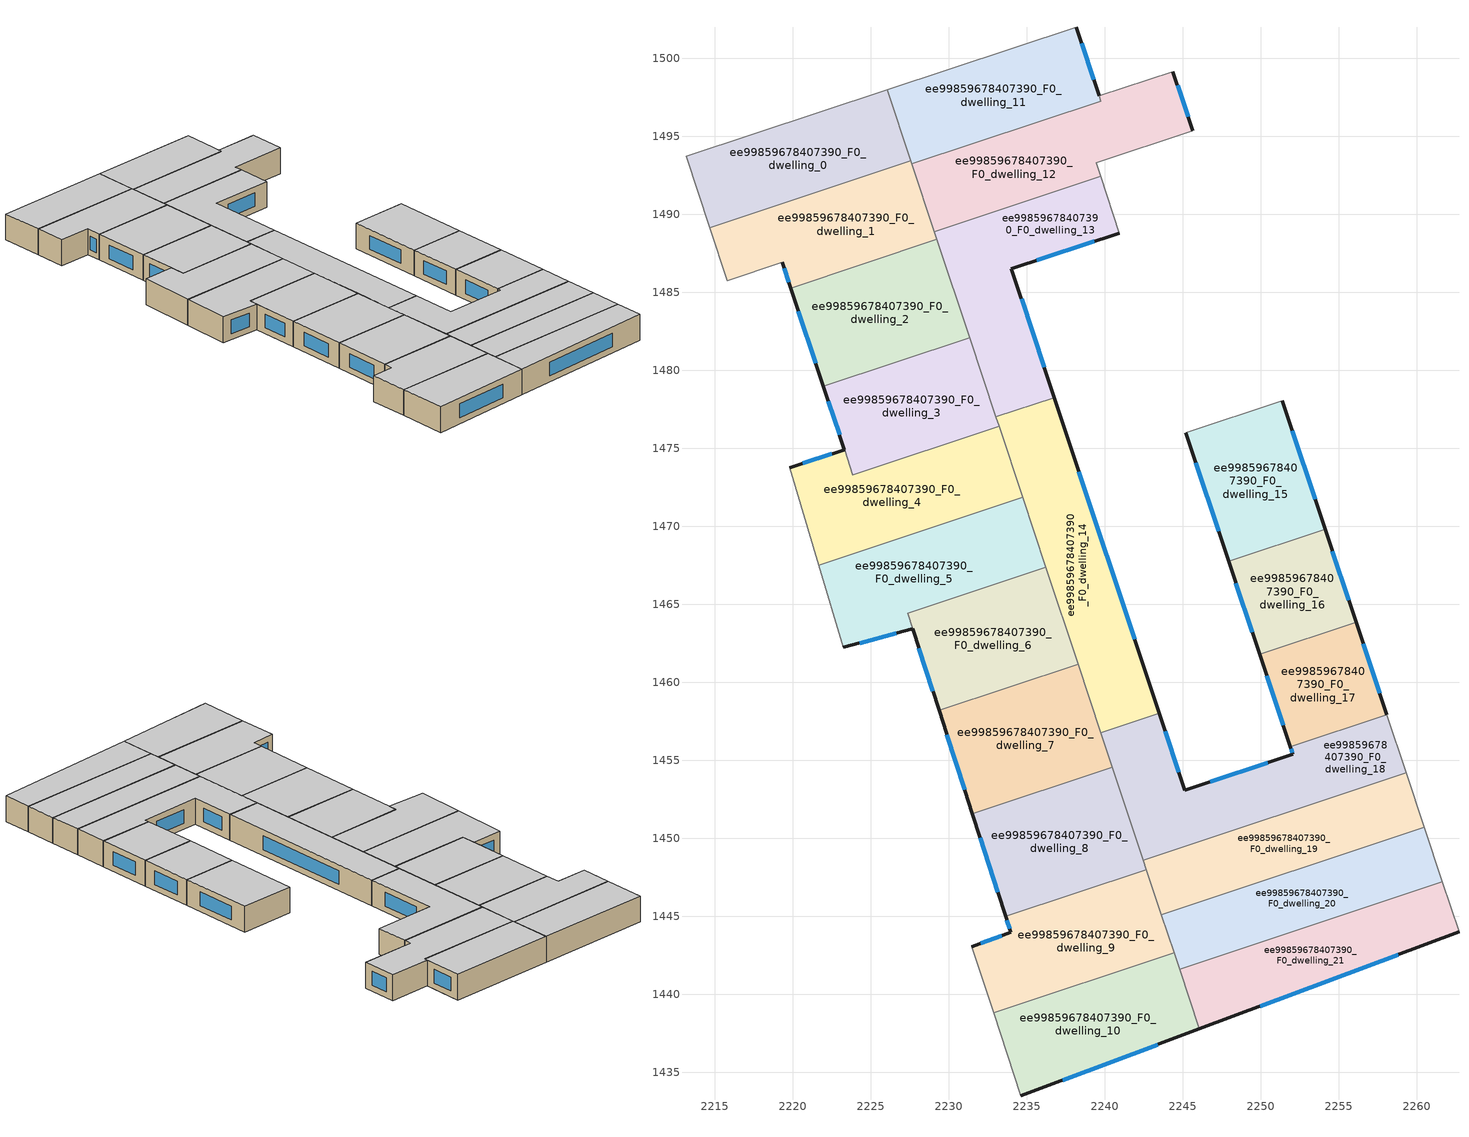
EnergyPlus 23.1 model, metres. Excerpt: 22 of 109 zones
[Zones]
ee99859678407390_F0_dwelling_0
 floor ground (EU_floor_Construction): 2226.05,1497.98 2227.57,1493.42 2214.68,1489.13 2213.16,1493.72 z0
 wall adiabatic (EU_wall_Construction): 2214.68,1489.13 2227.57,1493.42 2226.05,1497.98 2213.16,1493.72 2214.68,1489.13 z0:3
 ceiling to ee99859678407390_F1_dwelling_0 (EU_floor_Construction): 2227.57,1493.42 2226.05,1497.98 2213.16,1493.72 2214.68,1489.13 z3
ee99859678407390_F0_dwelling_1
 floor ground (EU_floor_Construction): 2227.57,1493.42 2229.24,1488.39 2219.87,1485.27 2219.33,1486.91 2215.81,1485.75 2214.68,1489.13 z0
 wall outside (EU_wall_Construction): 2219.33,1486.91 2219.87,1485.27 z0:3
 wall adiabatic (EU_wall_Construction): 2227.57,1493.42 2214.68,1489.13 2215.81,1485.75 2219.33,1486.91 z0:3
 wall to ee99859678407390_F0_dwelling_2 (EU_wall_Construction): 2219.87,1485.27 2229.24,1488.39 z0:3
 wall to ee99859678407390_F0_dwelling_12 (EU_wall_Construction): 2229.07,1488.89 2227.63,1493.23 z0:3
 wall to ee99859678407390_F0_dwelling_11 (EU_wall_Construction): 2227.63,1493.23 2227.57,1493.42 z0:3
 wall to ee99859678407390_F0_dwelling_13 (EU_wall_Construction): 2229.24,1488.39 2229.07,1488.89 z0:3
 window (EU_Window_Construction): 2219.45,1486.52 2219.74,1485.66 z0.7:2.3
 ceiling to ee99859678407390_F1_dwelling_1 (EU_floor_Construction): 2229.24,1488.39 2227.57,1493.42 2214.68,1489.13 2215.81,1485.75 2219.33,1486.91 2219.87,1485.27 z3
ee99859678407390_F0_dwelling_10
 floor ground (EU_floor_Construction): 2244.45,1442.67 2246.07,1437.79 2234.62,1433.5 2232.87,1438.82 z0
 wall outside (EU_wall_Construction): 2234.62,1433.5 2246.07,1437.79 z0:3
 wall to ee99859678407390_F0_dwelling_9 (EU_wall_Construction): 2244.45,1442.67 2232.87,1438.82 z0:3
 wall adiabatic (EU_wall_Construction): 2232.87,1438.82 2234.62,1433.5 z0:3
 wall to ee99859678407390_F0_dwelling_21 (EU_wall_Construction): 2246.07,1437.79 2244.8,1441.6 z0:3
 wall to ee99859678407390_F0_dwelling_20 (EU_wall_Construction): 2244.8,1441.6 2244.45,1442.67 z0:3
 window (EU_Window_Construction): 2237.31,1434.51 2243.38,1436.78 z0.7:2.3
 ceiling to ee99859678407390_F1_dwelling_10 (EU_floor_Construction): 2246.07,1437.79 2244.45,1442.67 2232.87,1438.82 2234.62,1433.5 z3
ee99859678407390_F0_dwelling_11
 floor ground (EU_floor_Construction): 2238.17,1501.99 2239.75,1497.25 2227.63,1493.23 2226.05,1497.98 z0
 wall outside (EU_wall_Construction): 2239.64,1497.58 2238.17,1501.99 z0:3
 wall adiabatic (EU_wall_Construction): 2238.17,1501.99 2226.05,1497.98 2227.57,1493.42 z0:3
 wall to ee99859678407390_F0_dwelling_12 (EU_wall_Construction): 2227.63,1493.23 2239.74,1497.25 / 2239.75,1497.25 2239.64,1497.58 z0:3
 window (EU_Window_Construction): 2239.29,1498.62 2238.51,1500.95 z0.7:2.3
 ceiling to ee99859678407390_F1_dwelling_11 (EU_floor_Construction): 2239.74,1497.25 2238.17,1501.99 2226.05,1497.98 2227.63,1493.23 z3
ee99859678407390_F0_dwelling_12
 floor ground (EU_floor_Construction): 2244.37,1499.14 2245.63,1495.35 2239.45,1493.31 2239.73,1492.44 2229.07,1488.89 2227.63,1493.23 2239.75,1497.25 2239.64,1497.58 z0
 wall outside (EU_wall_Construction): 2245.63,1495.35 2244.37,1499.14 z0:3
 wall adiabatic (EU_wall_Construction): 2244.37,1499.14 2239.64,1497.58 / 2239.73,1492.44 2239.45,1493.31 2245.63,1495.35 z0:3
 wall to ee99859678407390_F0_dwelling_13 (EU_wall_Construction): 2229.07,1488.89 2239.73,1492.44 z0:3
 window (EU_Window_Construction): 2245.34,1496.24 2244.67,1498.25 z0.7:2.3
 ceiling to ee99859678407390_F1_dwelling_12 (EU_floor_Construction): 2245.63,1495.35 2244.37,1499.14 2239.64,1497.58 2239.75,1497.25 2227.63,1493.23 2229.07,1488.89 2239.73,1492.44 2239.45,1493.31 z3
ee99859678407390_F0_dwelling_13
 floor ground (EU_floor_Construction): 2239.73,1492.44 2240.94,1488.8 2234.02,1486.51 2236.77,1478.25 2233.03,1477.01 2229.07,1488.89 z0
 wall outside (EU_wall_Construction): 2236.77,1478.25 2234.02,1486.51 2240.94,1488.8 z0:3
 wall adiabatic (EU_wall_Construction): 2240.94,1488.8 2239.73,1492.44 z0:3
 wall to ee99859678407390_F0_dwelling_14 (EU_wall_Construction): 2233.03,1477.01 2236.77,1478.25 z0:3
 wall to ee99859678407390_F0_dwelling_2 (EU_wall_Construction): 2229.24,1488.39 2231.34,1482.09 z0:3
 wall to ee99859678407390_F0_dwelling_3 (EU_wall_Construction): 2231.34,1482.09 2233.03,1477.01 z0:3
 window (EU_Window_Construction): 2235.64,1487.05 2239.32,1488.26 / 2236.12,1480.19 2234.66,1484.57 z0.7:2.3
 ceiling to ee99859678407390_F1_dwelling_13 (EU_floor_Construction): 2236.77,1478.25 2234.02,1486.51 2240.94,1488.8 2239.73,1492.44 2229.07,1488.89 2233.03,1477.01 z3
ee99859678407390_F0_dwelling_14
 floor ground (EU_floor_Construction): 2236.77,1478.25 2243.49,1458.01 2239.75,1456.77 2233.03,1477.01 z0
 wall outside (EU_wall_Construction): 2243.49,1458.01 2236.77,1478.25 z0:3
 wall to ee99859678407390_F0_dwelling_18 (EU_wall_Construction): 2239.75,1456.77 2243.49,1458.01 z0:3
 wall to ee99859678407390_F0_dwelling_6 (EU_wall_Construction): 2236.23,1467.37 2238.3,1461.16 z0:3
 wall to ee99859678407390_F0_dwelling_4 (EU_wall_Construction): 2233.23,1476.4 2234.74,1471.87 z0:3
 wall to ee99859678407390_F0_dwelling_7 (EU_wall_Construction): 2238.3,1461.16 2239.75,1456.77 z0:3
 wall to ee99859678407390_F0_dwelling_5 (EU_wall_Construction): 2234.74,1471.86 2236.23,1467.38 z0:3
 wall to ee99859678407390_F0_dwelling_3 (EU_wall_Construction): 2233.03,1477.01 2233.23,1476.4 z0:3
 window (EU_Window_Construction): 2241.91,1462.77 2238.35,1473.5 z0.7:2.3
 ceiling to ee99859678407390_F1_dwelling_14 (EU_floor_Construction): 2243.49,1458.01 2236.77,1478.25 2233.03,1477.01 2239.75,1456.77 z3
ee99859678407390_F0_dwelling_15
 floor ground (EU_floor_Construction): 2251.38,1478.05 2254.12,1469.81 2247.94,1467.75 2245.2,1476 z0
 wall outside (EU_wall_Construction): 2254.12,1469.81 2251.38,1478.05 / 2245.2,1476 2247.94,1467.75 z0:3
 wall adiabatic (EU_wall_Construction): 2251.38,1478.05 2245.2,1476 z0:3
 wall to ee99859678407390_F0_dwelling_16 (EU_wall_Construction): 2247.94,1467.75 2254.12,1469.81 z0:3
 window (EU_Window_Construction): 2253.48,1471.75 2252.03,1476.12 / 2245.84,1474.07 2247.3,1469.69 z0.7:2.3
 ceiling to ee99859678407390_F1_dwelling_15 (EU_floor_Construction): 2254.12,1469.81 2251.38,1478.05 2245.2,1476 2247.94,1467.75 z3
ee99859678407390_F0_dwelling_16
 floor ground (EU_floor_Construction): 2254.12,1469.81 2256.1,1463.86 2249.92,1461.8 2247.94,1467.75 z0
 wall outside (EU_wall_Construction): 2247.94,1467.75 2249.92,1461.8 / 2256.1,1463.86 2254.12,1469.81 z0:3
 wall to ee99859678407390_F0_dwelling_17 (EU_wall_Construction): 2249.92,1461.8 2256.1,1463.86 z0:3
 window (EU_Window_Construction): 2248.41,1466.36 2249.46,1463.2 / 2255.64,1465.26 2254.59,1468.41 z0.7:2.3
 ceiling to ee99859678407390_F1_dwelling_16 (EU_floor_Construction): 2256.1,1463.86 2254.12,1469.81 2247.94,1467.75 2249.92,1461.8 z3
ee99859678407390_F0_dwelling_17
 floor ground (EU_floor_Construction): 2256.1,1463.86 2258.08,1457.91 2251.9,1455.86 2249.92,1461.8 z0
 wall outside (EU_wall_Construction): 2249.92,1461.8 2251.9,1455.86 / 2258.08,1457.91 2256.1,1463.86 z0:3
 wall to ee99859678407390_F0_dwelling_18 (EU_wall_Construction): 2251.9,1455.86 2258.08,1457.91 z0:3
 window (EU_Window_Construction): 2250.38,1460.41 2251.43,1457.25 / 2257.62,1459.31 2256.57,1462.46 z0.7:2.3
 ceiling to ee99859678407390_F1_dwelling_17 (EU_floor_Construction): 2258.08,1457.91 2256.1,1463.86 2249.92,1461.8 2251.9,1455.86 z3
ee99859678407390_F0_dwelling_18
 floor ground (EU_floor_Construction): 2258.08,1457.91 2259.31,1454.21 2242.47,1448.61 2239.75,1456.77 2243.49,1458.01 2245.14,1453.08 2252.06,1455.38 2251.9,1455.86 z0
 wall outside (EU_wall_Construction): 2251.9,1455.86 2252.06,1455.38 2245.14,1453.08 2243.49,1458.01 z0:3
 wall adiabatic (EU_wall_Construction): 2259.31,1454.21 2258.08,1457.91 z0:3
 wall to ee99859678407390_F0_dwelling_19 (EU_wall_Construction): 2242.47,1448.61 2259.31,1454.21 z0:3
 wall to ee99859678407390_F0_dwelling_8 (EU_wall_Construction): 2240.49,1454.56 2242.47,1448.61 z0:3
 wall to ee99859678407390_F0_dwelling_7 (EU_wall_Construction): 2239.75,1456.77 2240.49,1454.56 z0:3
 window (EU_Window_Construction): 2244.75,1454.24 2243.88,1456.86 / 2250.43,1454.84 2246.76,1453.62 / 2251.94,1455.74 2252.02,1455.49 z0.7:2.3
 ceiling to ee99859678407390_F1_dwelling_18 (EU_floor_Construction): 2259.31,1454.21 2258.08,1457.91 2251.9,1455.86 2252.06,1455.38 2245.14,1453.08 2243.49,1458.01 2239.75,1456.77 2242.47,1448.61 z3
ee99859678407390_F0_dwelling_19
 floor ground (EU_floor_Construction): 2259.31,1454.21 2260.48,1450.71 2243.63,1445.11 2242.47,1448.61 z0
 wall adiabatic (EU_wall_Construction): 2260.48,1450.71 2259.31,1454.21 z0:3
 wall to ee99859678407390_F0_dwelling_20 (EU_wall_Construction): 2243.63,1445.11 2260.48,1450.71 z0:3
 wall to ee99859678407390_F0_dwelling_9 (EU_wall_Construction): 2242.67,1448 2243.63,1445.11 z0:3
 wall to ee99859678407390_F0_dwelling_8 (EU_wall_Construction): 2242.47,1448.61 2242.67,1448 z0:3
 ceiling to ee99859678407390_F1_dwelling_19 (EU_floor_Construction): 2260.48,1450.71 2259.31,1454.21 2242.47,1448.61 2243.63,1445.11 z3
ee99859678407390_F0_dwelling_2
 floor ground (EU_floor_Construction): 2229.24,1488.39 2231.34,1482.09 2221.97,1478.97 2219.87,1485.27 z0
 wall outside (EU_wall_Construction): 2219.87,1485.27 2221.97,1478.97 z0:3
 wall to ee99859678407390_F0_dwelling_3 (EU_wall_Construction): 2221.97,1478.97 2231.34,1482.09 z0:3
 window (EU_Window_Construction): 2220.36,1483.79 2221.48,1480.45 z0.7:2.3
 ceiling to ee99859678407390_F1_dwelling_2 (EU_floor_Construction): 2231.34,1482.09 2229.24,1488.39 2219.87,1485.27 2221.97,1478.97 z3
ee99859678407390_F0_dwelling_20
 floor ground (EU_floor_Construction): 2260.48,1450.71 2261.64,1447.2 2244.8,1441.6 2243.63,1445.11 z0
 wall adiabatic (EU_wall_Construction): 2261.64,1447.2 2260.48,1450.71 z0:3
 wall to ee99859678407390_F0_dwelling_21 (EU_wall_Construction): 2244.8,1441.6 2261.64,1447.2 z0:3
 wall to ee99859678407390_F0_dwelling_9 (EU_wall_Construction): 2243.63,1445.11 2244.45,1442.67 z0:3
 ceiling to ee99859678407390_F1_dwelling_20 (EU_floor_Construction): 2261.64,1447.2 2260.48,1450.71 2243.63,1445.11 2244.8,1441.6 z3
ee99859678407390_F0_dwelling_21
 floor ground (EU_floor_Construction): 2261.64,1447.2 2262.7,1444.01 2246.07,1437.79 2244.8,1441.6 z0
 wall outside (EU_wall_Construction): 2246.07,1437.79 2262.7,1444.01 z0:3
 wall adiabatic (EU_wall_Construction): 2262.7,1444.01 2261.64,1447.2 z0:3
 window (EU_Window_Construction): 2249.97,1439.25 2258.8,1442.55 z0.7:2.3
 ceiling to ee99859678407390_F1_dwelling_21 (EU_floor_Construction): 2262.7,1444.01 2261.64,1447.2 2244.8,1441.6 2246.07,1437.79 z3
ee99859678407390_F0_dwelling_3
 floor ground (EU_floor_Construction): 2231.34,1482.09 2233.23,1476.4 2223.86,1473.29 2221.97,1478.97 z0
 wall outside (EU_wall_Construction): 2221.97,1478.97 2223.32,1474.92 z0:3
 wall to ee99859678407390_F0_dwelling_4 (EU_wall_Construction): 2223.32,1474.91 2223.86,1473.29 2233.23,1476.4 z0:3
 window (EU_Window_Construction): 2222.28,1478.02 2223,1475.87 z0.7:2.3
 ceiling to ee99859678407390_F1_dwelling_3 (EU_floor_Construction): 2233.23,1476.4 2231.34,1482.09 2221.97,1478.97 2223.86,1473.29 z3
ee99859678407390_F0_dwelling_4
 floor ground (EU_floor_Construction): 2233.23,1476.4 2234.74,1471.87 2221.66,1467.52 2219.8,1473.75 2223.32,1474.91 2223.86,1473.29 z0
 wall outside (EU_wall_Construction): 2223.32,1474.91 2219.8,1473.75 z0:3
 wall adiabatic (EU_wall_Construction): 2219.8,1473.75 2221.66,1467.52 z0:3
 wall to ee99859678407390_F0_dwelling_5 (EU_wall_Construction): 2221.66,1467.52 2234.74,1471.87 z0:3
 window (EU_Window_Construction): 2222.49,1474.64 2220.63,1474.03 z0.7:2.3
 ceiling to ee99859678407390_F1_dwelling_4 (EU_floor_Construction): 2234.74,1471.87 2233.23,1476.4 2223.86,1473.29 2223.32,1474.91 2219.8,1473.75 2221.66,1467.52 z3
ee99859678407390_F0_dwelling_5
 floor ground (EU_floor_Construction): 2234.74,1471.87 2236.23,1467.38 2227.37,1464.43 2227.69,1463.43 2223.24,1462.24 2221.66,1467.52 z0
 wall outside (EU_wall_Construction): 2223.24,1462.24 2227.69,1463.43 z0:3
 wall adiabatic (EU_wall_Construction): 2221.66,1467.52 2223.24,1462.24 z0:3
 wall to ee99859678407390_F0_dwelling_6 (EU_wall_Construction): 2227.69,1463.43 2227.37,1464.43 2236.23,1467.38 z0:3
 window (EU_Window_Construction): 2224.28,1462.52 2226.65,1463.15 z0.7:2.3
 ceiling to ee99859678407390_F1_dwelling_5 (EU_floor_Construction): 2236.23,1467.38 2234.74,1471.87 2221.66,1467.52 2223.24,1462.24 2227.69,1463.43 2227.37,1464.43 z3
ee99859678407390_F0_dwelling_6
 floor ground (EU_floor_Construction): 2236.23,1467.38 2238.3,1461.16 2229.38,1458.2 2227.37,1464.43 z0
 wall outside (EU_wall_Construction): 2227.69,1463.43 2229.38,1458.2 z0:3
 wall to ee99859678407390_F0_dwelling_7 (EU_wall_Construction): 2229.38,1458.2 2238.3,1461.16 z0:3
 window (EU_Window_Construction): 2228.09,1462.2 2228.98,1459.42 z0.7:2.3
 ceiling to ee99859678407390_F1_dwelling_6 (EU_floor_Construction): 2238.3,1461.16 2236.23,1467.38 2227.37,1464.43 2229.38,1458.2 z3
ee99859678407390_F0_dwelling_7
 floor ground (EU_floor_Construction): 2238.3,1461.16 2240.49,1454.56 2231.52,1451.58 2229.38,1458.2 z0
 wall outside (EU_wall_Construction): 2229.38,1458.2 2231.52,1451.58 z0:3
 wall to ee99859678407390_F0_dwelling_8 (EU_wall_Construction): 2231.52,1451.58 2240.49,1454.56 z0:3
 window (EU_Window_Construction): 2229.88,1456.64 2231.02,1453.13 z0.7:2.3
 ceiling to ee99859678407390_F1_dwelling_7 (EU_floor_Construction): 2240.49,1454.56 2238.3,1461.16 2229.38,1458.2 2231.52,1451.58 z3
ee99859678407390_F0_dwelling_8
 floor ground (EU_floor_Construction): 2240.49,1454.56 2242.67,1448 2233.65,1445 2231.52,1451.58 z0
 wall outside (EU_wall_Construction): 2231.52,1451.58 2233.65,1445 z0:3
 wall to ee99859678407390_F0_dwelling_9 (EU_wall_Construction): 2233.65,1445 2242.67,1448 z0:3
 window (EU_Window_Construction): 2232.02,1450.03 2233.15,1446.54 z0.7:2.3
 ceiling to ee99859678407390_F1_dwelling_8 (EU_floor_Construction): 2242.67,1448 2240.49,1454.56 2231.52,1451.58 2233.65,1445 z3
ee99859678407390_F0_dwelling_9
 floor ground (EU_floor_Construction): 2242.67,1448 2244.45,1442.67 2232.87,1438.82 2231.47,1443.04 2233.98,1443.98 2233.65,1445 z0
 wall outside (EU_wall_Construction): 2233.65,1445 2233.98,1443.98 2231.47,1443.04 z0:3
 wall adiabatic (EU_wall_Construction): 2231.47,1443.04 2232.87,1438.82 z0:3
 window (EU_Window_Construction): 2233.39,1443.76 2232.06,1443.26 / 2233.72,1444.76 2233.9,1444.22 z0.7:2.3
 ceiling to ee99859678407390_F1_dwelling_9 (EU_floor_Construction): 2244.45,1442.67 2242.67,1448 2233.65,1445 2233.98,1443.98 2231.47,1443.04 2232.87,1438.82 z3
[Building]
EU S2 Campaign: North Axis=0; Terrain=City; Solar Distribution=FullExterior
[Site:Location]
Budapest.Ferenc.Liszt.Intl.AP: Latitude=47.437; Longitude=19.256; Time Zone=1; Elevation=185
[SizingPeriod:WeatherFileDays]
AnnualSizingPeriod: Begin Month=1; Begin Day of Month=1; End Month=12; End Day of Month=31; Day of Week for Start Day=Monday; Use Weather File Daylight Saving Period=No; Use Weather File Rain and Snow Indicators=No
[MATERIAL]
EU_InternalMass_Material: Roughness=MediumRough; Thickness=0.1; Conductivity=1; Density=1800; Specific Heat=900; Thermal Absorptance=0.9; Solar Absorptance=0.7; Visible Absorptance=0.7
[MATERIAL:NOMASS] Roughness=MediumRough; Thermal Absorptance=0.9; Solar Absorptance=0.7; Visible Absorptance=0.7
Name | Thermal Resistance
EU_wall_NoMass | 0.832559
EU_floor_NoMass | 0.872794
[WINDOWMATERIAL:SIMPLEGLAZINGSYSTEM]
EU_Window_SimpleGlazing: UFactor=2.79869; Solar Heat Gain Coefficient=0.75; Visible Transmittance=0.75
[CONSTRUCTION]
EU_wall_Construction: EU_wall_NoMass
EU_floor_Construction: EU_floor_NoMass
EU_Window_Construction: EU_Window_SimpleGlazing
EU_InternalMass_Construction: EU_InternalMass_Material
[ZONE] Type=1; Multiplier=1; Ceiling Height=autocalculate; Floor Area=autocalculate; Part of Total Floor Area=Yes
Name | Volume
ee99859678407390_F0_dwelling_0 | 196.635
ee99859678407390_F0_dwelling_1 | 196.613
ee99859678407390_F0_dwelling_10 | 196.616
ee99859678407390_F0_dwelling_11 | 191.516
ee99859678407390_F0_dwelling_12 | 230.436
ee99859678407390_F0_dwelling_13 | 231.798
ee99859678407390_F0_dwelling_14 | 252.168
ee99859678407390_F0_dwelling_15 | 169.916
ee99859678407390_F0_dwelling_16 | 122.53
ee99859678407390_F0_dwelling_17 | 122.511
ee99859678407390_F0_dwelling_18 | 252.234
ee99859678407390_F0_dwelling_19; ee99859678407390_F0_dwelling_21 | 196.64
ee99859678407390_F0_dwelling_2 | 196.642
ee99859678407390_F0_dwelling_20 | 196.612
ee99859678407390_F0_dwelling_3 | 177.378
ee99859678407390_F0_dwelling_4 | 215.825
ee99859678407390_F0_dwelling_5 | 209.235
ee99859678407390_F0_dwelling_6 | 184.052
ee99859678407390_F0_dwelling_7 | 196.633
ee99859678407390_F0_dwelling_8 | 196.632
ee99859678407390_F0_dwelling_9 | 196.629
[INTERNALMASS] Construction=EU_InternalMass_Construction
Name | Zone or ZoneList | Surface Area
ee99859678407390_F0_dwelling_0_EU_InternalMass | ee99859678407390_F0_dwelling_0 | 65.5451
ee99859678407390_F0_dwelling_1_EU_InternalMass | ee99859678407390_F0_dwelling_1 | 65.5376
ee99859678407390_F0_dwelling_2_EU_InternalMass | ee99859678407390_F0_dwelling_2 | 65.5476
ee99859678407390_F0_dwelling_3_EU_InternalMass | ee99859678407390_F0_dwelling_3 | 59.1442
ee99859678407390_F0_dwelling_4_EU_InternalMass | ee99859678407390_F0_dwelling_4 | 71.9424
ee99859678407390_F0_dwelling_5_EU_InternalMass | ee99859678407390_F0_dwelling_5 | 69.7447
ee99859678407390_F0_dwelling_6_EU_InternalMass | ee99859678407390_F0_dwelling_6 | 61.3518
ee99859678407390_F0_dwelling_7_EU_InternalMass | ee99859678407390_F0_dwelling_7 | 65.5443
ee99859678407390_F0_dwelling_8_EU_InternalMass | ee99859678407390_F0_dwelling_8 | 65.5439
ee99859678407390_F0_dwelling_9_EU_InternalMass | ee99859678407390_F0_dwelling_9 | 65.543
ee99859678407390_F0_dwelling_10_EU_InternalMass | ee99859678407390_F0_dwelling_10 | 65.5389
ee99859678407390_F0_dwelling_11_EU_InternalMass | ee99859678407390_F0_dwelling_11 | 63.8403
ee99859678407390_F0_dwelling_12_EU_InternalMass | ee99859678407390_F0_dwelling_12 | 76.8079
ee99859678407390_F0_dwelling_13_EU_InternalMass | ee99859678407390_F0_dwelling_13 | 77.2788
ee99859678407390_F0_dwelling_14_EU_InternalMass | ee99859678407390_F0_dwelling_14 | 84.044
ee99859678407390_F0_dwelling_15_EU_InternalMass | ee99859678407390_F0_dwelling_15 | 56.6393
ee99859678407390_F0_dwelling_16_EU_InternalMass | ee99859678407390_F0_dwelling_16 | 40.8433
ee99859678407390_F0_dwelling_17_EU_InternalMass | ee99859678407390_F0_dwelling_17 | 40.8371
ee99859678407390_F0_dwelling_18_EU_InternalMass | ee99859678407390_F0_dwelling_18 | 84.0788
ee99859678407390_F0_dwelling_19_EU_InternalMass | ee99859678407390_F0_dwelling_19 | 65.5465
ee99859678407390_F0_dwelling_20_EU_InternalMass | ee99859678407390_F0_dwelling_20 | 65.5375
ee99859678407390_F0_dwelling_21_EU_InternalMass | ee99859678407390_F0_dwelling_21 | 65.5468
[OTHEREQUIPMENT] Fuel Type=Electricity; Design Level Calculation Method=Watts/Area; Power per Zone Floor Area=1; Fraction Latent=0; Fraction Radiant=0; Fraction Lost=0; Carbon Dioxide Generation Rate=0; EndUse Subcategory=EU_Step8_InternalGains
Name | Zone or ZoneList or Space or SpaceList | Schedule
EU_Step8_InternalGain_ee99859678407390_F0_dwelling_0_f000 | ee99859678407390_F0_dwelling_0 | EU_Step8_GainSchedule_ee99859678407390_F0_dwelling_0_f000
EU_Step8_InternalGain_ee99859678407390_F0_dwelling_1_f000 | ee99859678407390_F0_dwelling_1 | EU_Step8_GainSchedule_ee99859678407390_F0_dwelling_1_f000
EU_Step8_InternalGain_ee99859678407390_F0_dwelling_2_f000 | ee99859678407390_F0_dwelling_2 | EU_Step8_GainSchedule_ee99859678407390_F0_dwelling_2_f000
EU_Step8_InternalGain_ee99859678407390_F0_dwelling_3_f000 | ee99859678407390_F0_dwelling_3 | EU_Step8_GainSchedule_ee99859678407390_F0_dwelling_3_f000
EU_Step8_InternalGain_ee99859678407390_F0_dwelling_4_f000 | ee99859678407390_F0_dwelling_4 | EU_Step8_GainSchedule_ee99859678407390_F0_dwelling_4_f000
EU_Step8_InternalGain_ee99859678407390_F0_dwelling_5_f000 | ee99859678407390_F0_dwelling_5 | EU_Step8_GainSchedule_ee99859678407390_F0_dwelling_5_f000
EU_Step8_InternalGain_ee99859678407390_F0_dwelling_6_f000 | ee99859678407390_F0_dwelling_6 | EU_Step8_GainSchedule_ee99859678407390_F0_dwelling_6_f000
EU_Step8_InternalGain_ee99859678407390_F0_dwelling_7_f000 | ee99859678407390_F0_dwelling_7 | EU_Step8_GainSchedule_ee99859678407390_F0_dwelling_7_f000
EU_Step8_InternalGain_ee99859678407390_F0_dwelling_8_f000 | ee99859678407390_F0_dwelling_8 | EU_Step8_GainSchedule_ee99859678407390_F0_dwelling_8_f000
EU_Step8_InternalGain_ee99859678407390_F0_dwelling_9_f000 | ee99859678407390_F0_dwelling_9 | EU_Step8_GainSchedule_ee99859678407390_F0_dwelling_9_f000
EU_Step8_InternalGain_ee99859678407390_F0_dwelling_10_f000 | ee99859678407390_F0_dwelling_10 | EU_Step8_GainSchedule_ee99859678407390_F0_dwelling_10_f000
EU_Step8_InternalGain_ee99859678407390_F0_dwelling_11_f000 | ee99859678407390_F0_dwelling_11 | EU_Step8_GainSchedule_ee99859678407390_F0_dwelling_11_f000
EU_Step8_InternalGain_ee99859678407390_F0_dwelling_12_f000 | ee99859678407390_F0_dwelling_12 | EU_Step8_GainSchedule_ee99859678407390_F0_dwelling_12_f000
EU_Step8_InternalGain_ee99859678407390_F0_dwelling_13_f000 | ee99859678407390_F0_dwelling_13 | EU_Step8_GainSchedule_ee99859678407390_F0_dwelling_13_f000
EU_Step8_InternalGain_ee99859678407390_F0_dwelling_14_f000 | ee99859678407390_F0_dwelling_14 | EU_Step8_GainSchedule_ee99859678407390_F0_dwelling_14_f000
EU_Step8_InternalGain_ee99859678407390_F0_dwelling_15_f000 | ee99859678407390_F0_dwelling_15 | EU_Step8_GainSchedule_ee99859678407390_F0_dwelling_15_f000
EU_Step8_InternalGain_ee99859678407390_F0_dwelling_16_f000 | ee99859678407390_F0_dwelling_16 | EU_Step8_GainSchedule_ee99859678407390_F0_dwelling_16_f000
EU_Step8_InternalGain_ee99859678407390_F0_dwelling_17_f000 | ee99859678407390_F0_dwelling_17 | EU_Step8_GainSchedule_ee99859678407390_F0_dwelling_17_f000
EU_Step8_InternalGain_ee99859678407390_F0_dwelling_18_f000 | ee99859678407390_F0_dwelling_18 | EU_Step8_GainSchedule_ee99859678407390_F0_dwelling_18_f000
EU_Step8_InternalGain_ee99859678407390_F0_dwelling_19_f000 | ee99859678407390_F0_dwelling_19 | EU_Step8_GainSchedule_ee99859678407390_F0_dwelling_19_f000
EU_Step8_InternalGain_ee99859678407390_F0_dwelling_20_f000 | ee99859678407390_F0_dwelling_20 | EU_Step8_GainSchedule_ee99859678407390_F0_dwelling_20_f000
EU_Step8_InternalGain_ee99859678407390_F0_dwelling_21_f000 | ee99859678407390_F0_dwelling_21 | EU_Step8_GainSchedule_ee99859678407390_F0_dwelling_21_f000
[ZONEVENTILATION:DESIGNFLOWRATE] Schedule=EU_AlwaysOn; Design Flow Rate Calculation Method=AirChanges/Hour; Air Changes per Hour=0.475469; Ventilation Type=Natural; Fan Pressure Rise=0; Fan Total Efficiency=1; Constant Term Coefficient=1; Temperature Term Coefficient=0; Velocity Term Coefficient=0; Velocity Squared Term Coefficient=0; Minimum Indoor Temperature=-100; Maximum Indoor Temperature=100; Delta Temperature=-100; Minimum Outdoor Temperature=-100; Maximum Outdoor Temperature=100; Maximum Wind Speed=40
Name | Zone or ZoneList or Space or SpaceList
EU_ConstantAir_ee99859678407390_F0_dwelling_0 | ee99859678407390_F0_dwelling_0
EU_ConstantAir_ee99859678407390_F0_dwelling_1 | ee99859678407390_F0_dwelling_1
EU_ConstantAir_ee99859678407390_F0_dwelling_2 | ee99859678407390_F0_dwelling_2
EU_ConstantAir_ee99859678407390_F0_dwelling_3 | ee99859678407390_F0_dwelling_3
EU_ConstantAir_ee99859678407390_F0_dwelling_4 | ee99859678407390_F0_dwelling_4
EU_ConstantAir_ee99859678407390_F0_dwelling_5 | ee99859678407390_F0_dwelling_5
EU_ConstantAir_ee99859678407390_F0_dwelling_6 | ee99859678407390_F0_dwelling_6
EU_ConstantAir_ee99859678407390_F0_dwelling_7 | ee99859678407390_F0_dwelling_7
EU_ConstantAir_ee99859678407390_F0_dwelling_8 | ee99859678407390_F0_dwelling_8
EU_ConstantAir_ee99859678407390_F0_dwelling_9 | ee99859678407390_F0_dwelling_9
EU_ConstantAir_ee99859678407390_F0_dwelling_10 | ee99859678407390_F0_dwelling_10
EU_ConstantAir_ee99859678407390_F0_dwelling_11 | ee99859678407390_F0_dwelling_11
EU_ConstantAir_ee99859678407390_F0_dwelling_12 | ee99859678407390_F0_dwelling_12
EU_ConstantAir_ee99859678407390_F0_dwelling_13 | ee99859678407390_F0_dwelling_13
EU_ConstantAir_ee99859678407390_F0_dwelling_14 | ee99859678407390_F0_dwelling_14
EU_ConstantAir_ee99859678407390_F0_dwelling_15 | ee99859678407390_F0_dwelling_15
EU_ConstantAir_ee99859678407390_F0_dwelling_16 | ee99859678407390_F0_dwelling_16
EU_ConstantAir_ee99859678407390_F0_dwelling_17 | ee99859678407390_F0_dwelling_17
EU_ConstantAir_ee99859678407390_F0_dwelling_18 | ee99859678407390_F0_dwelling_18
EU_ConstantAir_ee99859678407390_F0_dwelling_19 | ee99859678407390_F0_dwelling_19
EU_ConstantAir_ee99859678407390_F0_dwelling_20 | ee99859678407390_F0_dwelling_20
EU_ConstantAir_ee99859678407390_F0_dwelling_21 | ee99859678407390_F0_dwelling_21
[HVACTEMPLATE:THERMOSTAT] Constant Heating Setpoint=20; Constant Cooling Setpoint=50
EU_HeatOnly_ee99859678407390_F0_dwelling_0; EU_HeatOnly_ee99859678407390_F0_dwelling_1; EU_HeatOnly_ee99859678407390_F0_dwelling_2; EU_HeatOnly_ee99859678407390_F0_dwelling_3; EU_HeatOnly_ee99859678407390_F0_dwelling_4; EU_HeatOnly_ee99859678407390_F0_dwelling_5; EU_HeatOnly_ee99859678407390_F0_dwelling_6; EU_HeatOnly_ee99859678407390_F0_dwelling_7; EU_HeatOnly_ee99859678407390_F0_dwelling_8; EU_HeatOnly_ee99859678407390_F0_dwelling_9; EU_HeatOnly_ee99859678407390_F0_dwelling_10; EU_HeatOnly_ee99859678407390_F0_dwelling_11; EU_HeatOnly_ee99859678407390_F0_dwelling_12; EU_HeatOnly_ee99859678407390_F0_dwelling_13; EU_HeatOnly_ee99859678407390_F0_dwelling_14; EU_HeatOnly_ee99859678407390_F0_dwelling_15; EU_HeatOnly_ee99859678407390_F0_dwelling_16; EU_HeatOnly_ee99859678407390_F0_dwelling_17; EU_HeatOnly_ee99859678407390_F0_dwelling_18; EU_HeatOnly_ee99859678407390_F0_dwelling_19; EU_HeatOnly_ee99859678407390_F0_dwelling_20; EU_HeatOnly_ee99859678407390_F0_dwelling_21; EU_HeatOnly_ee99859678407390_F1_dwelling_0; EU_HeatOnly_ee99859678407390_F1_dwelling_1; EU_HeatOnly_ee99859678407390_F1_dwelling_2; EU_HeatOnly_ee99859678407390_F1_dwelling_3; EU_HeatOnly_ee99859678407390_F1_dwelling_4; EU_HeatOnly_ee99859678407390_F1_dwelling_5; EU_HeatOnly_ee99859678407390_F1_dwelling_6; EU_HeatOnly_ee99859678407390_F1_dwelling_7; EU_HeatOnly_ee99859678407390_F1_dwelling_8; EU_HeatOnly_ee99859678407390_F1_dwelling_9; EU_HeatOnly_ee99859678407390_F1_dwelling_10; EU_HeatOnly_ee99859678407390_F1_dwelling_11; EU_HeatOnly_ee99859678407390_F1_dwelling_12; EU_HeatOnly_ee99859678407390_F1_dwelling_13; EU_HeatOnly_ee99859678407390_F1_dwelling_14; EU_HeatOnly_ee99859678407390_F1_dwelling_15; EU_HeatOnly_ee99859678407390_F1_dwelling_16; EU_HeatOnly_ee99859678407390_F1_dwelling_17; EU_HeatOnly_ee99859678407390_F1_dwelling_18; EU_HeatOnly_ee99859678407390_F1_dwelling_19; EU_HeatOnly_ee99859678407390_F1_dwelling_20; EU_HeatOnly_ee99859678407390_F1_dwelling_21; EU_HeatOnly_ee99859678407390_F2_dwelling_0; EU_HeatOnly_ee99859678407390_F2_dwelling_1; EU_HeatOnly_ee99859678407390_F2_dwelling_2; EU_HeatOnly_ee99859678407390_F2_dwelling_3; EU_HeatOnly_ee99859678407390_F2_dwelling_4; EU_HeatOnly_ee99859678407390_F2_dwelling_5; EU_HeatOnly_ee99859678407390_F2_dwelling_6; EU_HeatOnly_ee99859678407390_F2_dwelling_7; EU_HeatOnly_ee99859678407390_F2_dwelling_8; EU_HeatOnly_ee99859678407390_F2_dwelling_9; EU_HeatOnly_ee99859678407390_F2_dwelling_10; EU_HeatOnly_ee99859678407390_F2_dwelling_11; EU_HeatOnly_ee99859678407390_F2_dwelling_12; EU_HeatOnly_ee99859678407390_F2_dwelling_13; EU_HeatOnly_ee99859678407390_F2_dwelling_14; EU_HeatOnly_ee99859678407390_F2_dwelling_15; EU_HeatOnly_ee99859678407390_F2_dwelling_16; EU_HeatOnly_ee99859678407390_F2_dwelling_17; EU_HeatOnly_ee99859678407390_F2_dwelling_18; EU_HeatOnly_ee99859678407390_F2_dwelling_19; EU_HeatOnly_ee99859678407390_F2_dwelling_20; EU_HeatOnly_ee99859678407390_F2_dwelling_21; EU_HeatOnly_ee99859678407390_F3_dwelling_0; EU_HeatOnly_ee99859678407390_F3_dwelling_1; EU_HeatOnly_ee99859678407390_F3_dwelling_2; EU_HeatOnly_ee99859678407390_F3_dwelling_3; EU_HeatOnly_ee99859678407390_F3_dwelling_4; EU_HeatOnly_ee99859678407390_F3_dwelling_5; EU_HeatOnly_ee99859678407390_F3_dwelling_6; EU_HeatOnly_ee99859678407390_F3_dwelling_7; EU_HeatOnly_ee99859678407390_F3_dwelling_8; EU_HeatOnly_ee99859678407390_F3_dwelling_9; EU_HeatOnly_ee99859678407390_F3_dwelling_10; EU_HeatOnly_ee99859678407390_F3_dwelling_11; EU_HeatOnly_ee99859678407390_F3_dwelling_12; EU_HeatOnly_ee99859678407390_F3_dwelling_13; EU_HeatOnly_ee99859678407390_F3_dwelling_14; EU_HeatOnly_ee99859678407390_F3_dwelling_15; EU_HeatOnly_ee99859678407390_F3_dwelling_16; EU_HeatOnly_ee99859678407390_F3_dwelling_17; EU_HeatOnly_ee99859678407390_F3_dwelling_18; EU_HeatOnly_ee99859678407390_F3_dwelling_19; EU_HeatOnly_ee99859678407390_F3_dwelling_20; EU_HeatOnly_ee99859678407390_F3_dwelling_21; EU_HeatOnly_ee99859678407390_F4_dwelling_0; EU_HeatOnly_ee99859678407390_F4_dwelling_1; EU_HeatOnly_ee99859678407390_F4_dwelling_2; EU_HeatOnly_ee99859678407390_F4_dwelling_3; EU_HeatOnly_ee99859678407390_F4_dwelling_4; EU_HeatOnly_ee99859678407390_F4_dwelling_5; EU_HeatOnly_ee99859678407390_F4_dwelling_6; EU_HeatOnly_ee99859678407390_F4_dwelling_7; EU_HeatOnly_ee99859678407390_F4_dwelling_8; EU_HeatOnly_ee99859678407390_F4_dwelling_9; EU_HeatOnly_ee99859678407390_F4_dwelling_10; EU_HeatOnly_ee99859678407390_F4_dwelling_11; EU_HeatOnly_ee99859678407390_F4_dwelling_12; EU_HeatOnly_ee99859678407390_F4_dwelling_13; EU_HeatOnly_ee99859678407390_F4_dwelling_14; EU_HeatOnly_ee99859678407390_F4_dwelling_15; EU_HeatOnly_ee99859678407390_F4_dwelling_16; EU_HeatOnly_ee99859678407390_F4_dwelling_17; EU_HeatOnly_ee99859678407390_F4_dwelling_18; EU_HeatOnly_ee99859678407390_F4_dwelling_19; EU_HeatOnly_ee99859678407390_F4_dwelling_20
[HVACTEMPLATE:ZONE:IDEALLOADSAIRSYSTEM] System Availability Schedule=EU_AlwaysOn; Maximum Heating Supply Air Temperature=50; Minimum Cooling Supply Air Temperature=13; Maximum Heating Supply Air Humidity Ratio=0.0156; Minimum Cooling Supply Air Humidity Ratio=0.0077; Heating Limit=NoLimit; Cooling Limit=NoLimit; Heating Availability Schedule=EU_AlwaysOn; Cooling Availability Schedule=EU_CoolingOff; Dehumidification Control Type=ConstantSensibleHeatRatio; Cooling Sensible Heat Ratio=0.7; Dehumidification Setpoint=60; Humidification Control Type=None; Humidification Setpoint=30; Outdoor Air Method=None; Outdoor Air Flow Rate per Person=0.00944; Outdoor Air Flow Rate per Zone Floor Area=0; Outdoor Air Flow Rate per Zone=0; Demand Controlled Ventilation Type=None; Outdoor Air Economizer Type=NoEconomizer; Heat Recovery Type=None; Sensible Heat Recovery Effectiveness=0.7; Latent Heat Recovery Effectiveness=0.65
Name | Template Thermostat
ee99859678407390_F0_dwelling_0 | EU_HeatOnly_ee99859678407390_F0_dwelling_0
ee99859678407390_F0_dwelling_1 | EU_HeatOnly_ee99859678407390_F0_dwelling_1
ee99859678407390_F0_dwelling_2 | EU_HeatOnly_ee99859678407390_F0_dwelling_2
ee99859678407390_F0_dwelling_3 | EU_HeatOnly_ee99859678407390_F0_dwelling_3
ee99859678407390_F0_dwelling_4 | EU_HeatOnly_ee99859678407390_F0_dwelling_4
ee99859678407390_F0_dwelling_5 | EU_HeatOnly_ee99859678407390_F0_dwelling_5
ee99859678407390_F0_dwelling_6 | EU_HeatOnly_ee99859678407390_F0_dwelling_6
ee99859678407390_F0_dwelling_7 | EU_HeatOnly_ee99859678407390_F0_dwelling_7
ee99859678407390_F0_dwelling_8 | EU_HeatOnly_ee99859678407390_F0_dwelling_8
ee99859678407390_F0_dwelling_9 | EU_HeatOnly_ee99859678407390_F0_dwelling_9
ee99859678407390_F0_dwelling_10 | EU_HeatOnly_ee99859678407390_F0_dwelling_10
ee99859678407390_F0_dwelling_11 | EU_HeatOnly_ee99859678407390_F0_dwelling_11
ee99859678407390_F0_dwelling_12 | EU_HeatOnly_ee99859678407390_F0_dwelling_12
ee99859678407390_F0_dwelling_13 | EU_HeatOnly_ee99859678407390_F0_dwelling_13
ee99859678407390_F0_dwelling_14 | EU_HeatOnly_ee99859678407390_F0_dwelling_14
ee99859678407390_F0_dwelling_15 | EU_HeatOnly_ee99859678407390_F0_dwelling_15
ee99859678407390_F0_dwelling_16 | EU_HeatOnly_ee99859678407390_F0_dwelling_16
ee99859678407390_F0_dwelling_17 | EU_HeatOnly_ee99859678407390_F0_dwelling_17
ee99859678407390_F0_dwelling_18 | EU_HeatOnly_ee99859678407390_F0_dwelling_18
ee99859678407390_F0_dwelling_19 | EU_HeatOnly_ee99859678407390_F0_dwelling_19
ee99859678407390_F0_dwelling_20 | EU_HeatOnly_ee99859678407390_F0_dwelling_20
ee99859678407390_F0_dwelling_21 | EU_HeatOnly_ee99859678407390_F0_dwelling_21
[SIZING:ZONE] Zone Cooling Design Supply Air Temperature Input Method=SupplyAirTemperature; Zone Cooling Design Supply Air Temperature=13; Zone Heating Design Supply Air Temperature Input Method=SupplyAirTemperature; Zone Heating Design Supply Air Temperature=50; Zone Cooling Design Supply Air Humidity Ratio=0.008; Zone Heating Design Supply Air Humidity Ratio=0.008; Cooling Design Air Flow Method=DesignDay; Cooling Design Air Flow Rate=0; Cooling Minimum Air Flow per Zone Floor Area=0.000762; Cooling Minimum Air Flow=0; Cooling Minimum Air Flow Fraction=0.2; Heating Design Air Flow Method=DesignDay; Heating Design Air Flow Rate=0; Heating Maximum Air Flow per Zone Floor Area=0.002032; Heating Maximum Air Flow=0.141576; Heating Maximum Air Flow Fraction=0.3; Account for Dedicated Outdoor Air System=No; Dedicated Outdoor Air System Control Strategy=NeutralSupplyAir; Dedicated Outdoor Air Low Setpoint Temperature for Design=autosize; Dedicated Outdoor Air High Setpoint Temperature for Design=autosize; Zone Load Sizing Method=Sensible Load Only No Latent Load; Zone Latent Cooling Design Supply Air Humidity Ratio Input Method=HumidityRatioDifference; Zone Cooling Design Supply Air Humidity Ratio Difference=0.005; Zone Latent Heating Design Supply Air Humidity Ratio Input Method=HumidityRatioDifference; Zone Humidification Design Supply Air Humidity Ratio Difference=0.005
ee99859678407390_F0_dwelling_0; ee99859678407390_F0_dwelling_1; ee99859678407390_F0_dwelling_2; ee99859678407390_F0_dwelling_3; ee99859678407390_F0_dwelling_4; ee99859678407390_F0_dwelling_5; ee99859678407390_F0_dwelling_6; ee99859678407390_F0_dwelling_7; ee99859678407390_F0_dwelling_8; ee99859678407390_F0_dwelling_9; ee99859678407390_F0_dwelling_10; ee99859678407390_F0_dwelling_11; ee99859678407390_F0_dwelling_12; ee99859678407390_F0_dwelling_13; ee99859678407390_F0_dwelling_14; ee99859678407390_F0_dwelling_15; ee99859678407390_F0_dwelling_16; ee99859678407390_F0_dwelling_17; ee99859678407390_F0_dwelling_18; ee99859678407390_F0_dwelling_19; ee99859678407390_F0_dwelling_20; ee99859678407390_F0_dwelling_21
[SCHEDULE:CONSTANT]
Name | Hourly Value
EU_AlwaysOn | 1
EU_CoolingOff | 0
[SCHEDULE:FILE] Column Number=1; Rows to Skip at Top=0; Number of Hours of Data=8760; Column Separator=Comma; Interpolate to Timestep=No; Minutes per Item=60; Adjust Schedule for Daylight Savings=Yes
Name | File
EU_Step8_GainSchedule_ee99859678407390_F0_dwelling_0_f000 | ../../schedules/ee99859678407390/ee99859678407390_F0_dwelling_0_f000_gain.csv
EU_Step8_GainSchedule_ee99859678407390_F0_dwelling_1_f000 | ../../schedules/ee99859678407390/ee99859678407390_F0_dwelling_1_f000_gain.csv
EU_Step8_GainSchedule_ee99859678407390_F0_dwelling_2_f000 | ../../schedules/ee99859678407390/ee99859678407390_F0_dwelling_2_f000_gain.csv
EU_Step8_GainSchedule_ee99859678407390_F0_dwelling_3_f000 | ../../schedules/ee99859678407390/ee99859678407390_F0_dwelling_3_f000_gain.csv
EU_Step8_GainSchedule_ee99859678407390_F0_dwelling_4_f000 | ../../schedules/ee99859678407390/ee99859678407390_F0_dwelling_4_f000_gain.csv
EU_Step8_GainSchedule_ee99859678407390_F0_dwelling_5_f000 | ../../schedules/ee99859678407390/ee99859678407390_F0_dwelling_5_f000_gain.csv
EU_Step8_GainSchedule_ee99859678407390_F0_dwelling_6_f000 | ../../schedules/ee99859678407390/ee99859678407390_F0_dwelling_6_f000_gain.csv
EU_Step8_GainSchedule_ee99859678407390_F0_dwelling_7_f000 | ../../schedules/ee99859678407390/ee99859678407390_F0_dwelling_7_f000_gain.csv
EU_Step8_GainSchedule_ee99859678407390_F0_dwelling_8_f000 | ../../schedules/ee99859678407390/ee99859678407390_F0_dwelling_8_f000_gain.csv
EU_Step8_GainSchedule_ee99859678407390_F0_dwelling_9_f000 | ../../schedules/ee99859678407390/ee99859678407390_F0_dwelling_9_f000_gain.csv
EU_Step8_GainSchedule_ee99859678407390_F0_dwelling_10_f000 | ../../schedules/ee99859678407390/ee99859678407390_F0_dwelling_10_f000_gain.csv
EU_Step8_GainSchedule_ee99859678407390_F0_dwelling_11_f000 | ../../schedules/ee99859678407390/ee99859678407390_F0_dwelling_11_f000_gain.csv
EU_Step8_GainSchedule_ee99859678407390_F0_dwelling_12_f000 | ../../schedules/ee99859678407390/ee99859678407390_F0_dwelling_12_f000_gain.csv
EU_Step8_GainSchedule_ee99859678407390_F0_dwelling_13_f000 | ../../schedules/ee99859678407390/ee99859678407390_F0_dwelling_13_f000_gain.csv
EU_Step8_GainSchedule_ee99859678407390_F0_dwelling_14_f000 | ../../schedules/ee99859678407390/ee99859678407390_F0_dwelling_14_f000_gain.csv
EU_Step8_GainSchedule_ee99859678407390_F0_dwelling_15_f000 | ../../schedules/ee99859678407390/ee99859678407390_F0_dwelling_15_f000_gain.csv
EU_Step8_GainSchedule_ee99859678407390_F0_dwelling_16_f000 | ../../schedules/ee99859678407390/ee99859678407390_F0_dwelling_16_f000_gain.csv
EU_Step8_GainSchedule_ee99859678407390_F0_dwelling_17_f000 | ../../schedules/ee99859678407390/ee99859678407390_F0_dwelling_17_f000_gain.csv
EU_Step8_GainSchedule_ee99859678407390_F0_dwelling_18_f000 | ../../schedules/ee99859678407390/ee99859678407390_F0_dwelling_18_f000_gain.csv
EU_Step8_GainSchedule_ee99859678407390_F0_dwelling_19_f000 | ../../schedules/ee99859678407390/ee99859678407390_F0_dwelling_19_f000_gain.csv
EU_Step8_GainSchedule_ee99859678407390_F0_dwelling_20_f000 | ../../schedules/ee99859678407390/ee99859678407390_F0_dwelling_20_f000_gain.csv
EU_Step8_GainSchedule_ee99859678407390_F0_dwelling_21_f000 | ../../schedules/ee99859678407390/ee99859678407390_F0_dwelling_21_f000_gain.csv
